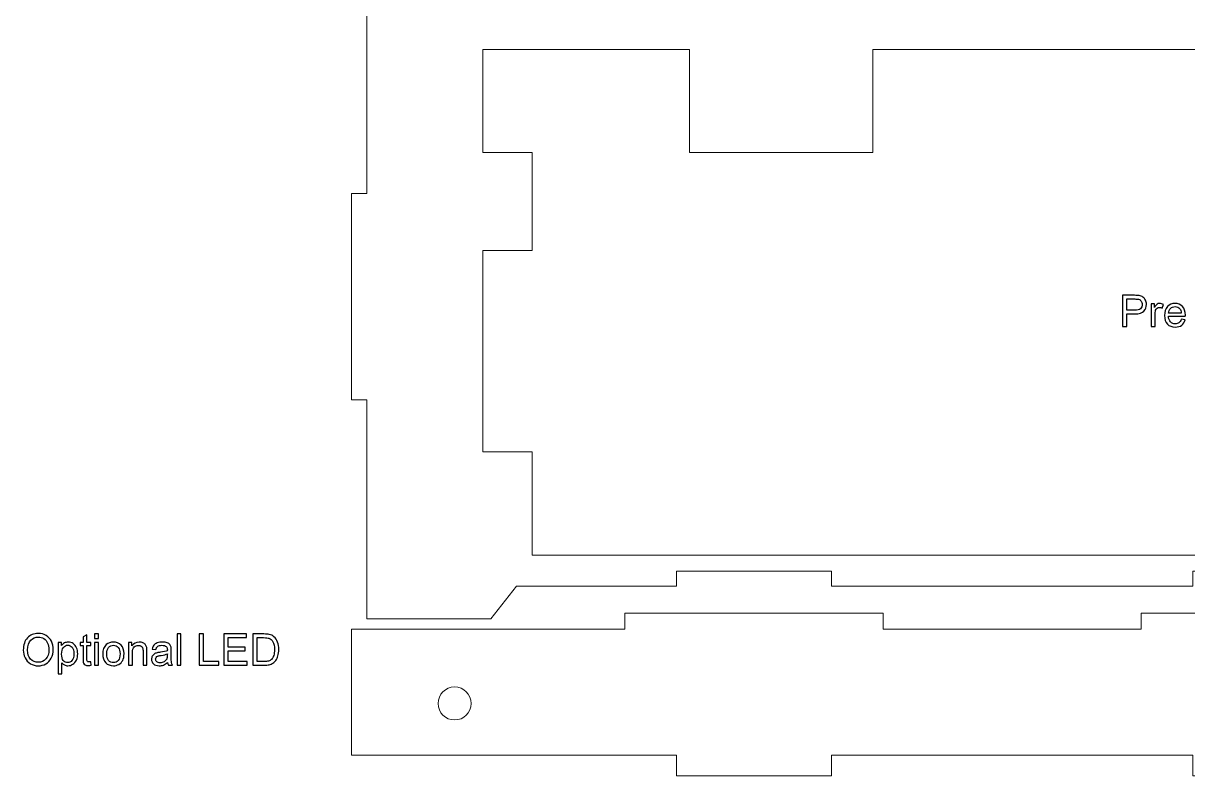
# Model space of a CAD drawing. Header units: centimetres. Extents: x -35.9 to 8.1, y -18.2 to 39.6.
# Drawn here: x -35.86 to -13.3, y -0.79 to 13.79 of the extents above; entities that cross this region are included whole.
import ezdxf

# ---------------------------------------------------------------- set-up
doc = ezdxf.new("R2010")
doc.units = ezdxf.units.CM
doc.header["$MEASUREMENT"] = 0
doc.layers.add('Layer 1', color=7, linetype='Continuous')

msp = doc.modelspace()

# ---------------------------------------------------------------- linework, layer by layer
at = {"layer": 'Layer 1', "lineweight": 20}
for points, knots in [([(-29.20633, 2.25055), (-29.20633, 2.25055), (-26.80636, 2.25054), (-26.80636, 2.25054), (-26.80636, 2.25054), (-26.80636, 2.25054), (-26.30636, 2.88653), (-26.30636, 2.88653), (-26.30636, 2.88653), (-26.30636, 2.88653), (-23.20633, 2.88653), (-23.20633, 2.88653), (-23.20633, 2.88653), (-23.20633, 2.88653), (-23.20633, 3.17901), (-23.20633, 3.17901), (-23.20633, 3.17901), (-23.20633, 3.17901), (-20.20633, 3.17901), (-20.20633, 3.17901), (-20.20633, 3.17901), (-20.20633, 3.17901), (-20.20633, 2.88653), (-20.20633, 2.88653), (-20.20633, 2.88653), (-20.20633, 2.88653), (-13.20632, 2.88653), (-13.20632, 2.88653), (-13.20632, 2.88653), (-13.20632, 2.88653), (-13.20633, 3.17901), (-13.20633, 3.17901), (-13.20633, 3.17901), (-13.20633, 3.17901), (-10.20633, 3.17901), (-10.20633, 3.17901), (-10.20633, 3.17901), (-10.20633, 3.17901), (-10.20632, 2.88653), (-10.20632, 2.88653), (-10.20632, 2.88653), (-10.20632, 2.88653), (-3.20633, 2.88653), (-3.20633, 2.88653), (-3.20633, 2.88653), (-3.20633, 2.88653), (-3.20633, 3.17901), (-3.20633, 3.17901), (-3.20633, 3.17901), (-3.20633, 3.17901), (-0.20633, 3.17901), (-0.20633, 3.17901), (-0.20633, 3.17901), (-0.20633, 3.17901), (-0.20633, 2.88653), (-0.20633, 2.88653), (-0.20633, 2.88653), (-0.20633, 2.88653), (3.54367, 2.88653), (3.54367, 2.88653), (3.54367, 2.88653), (3.54367, 2.88653), (4.04367, 2.25055), (4.04367, 2.25055), (4.04367, 2.25055), (4.04367, 2.25055), (5.79367, 2.25055), (5.79367, 2.25055), (5.79367, 2.25055), (5.79367, 3.6659), (5.79367, 5.08125), (5.79367, 6.4966), (5.79367, 6.4966), (5.79367, 6.4966), (6.09367, 6.4966), (6.09367, 6.4966), (6.09367, 6.4966), (6.09367, 6.4966), (6.09367, 10.4966), (6.09367, 10.4966), (6.09367, 10.4966), (6.09367, 10.4966), (5.79367, 10.4966), (5.79367, 10.4966), (5.79367, 10.4966), (5.79367, 10.4966), (5.79367, 14.19663), (5.79367, 14.19663), (5.79367, 14.19663), (5.79367, 14.19663), (0.79367, 14.19663), (0.79367, 14.19663), (0.79367, 14.19663), (0.79367, 14.19663), (0.79367, 14.4966), (0.79367, 14.4966), (0.79367, 14.4966), (0.79367, 14.4966), (-4.20633, 14.4966), (-4.20633, 14.4966), (-4.20633, 14.4966), (-4.20633, 14.4966), (-4.20633, 14.19663), (-4.20633, 14.19663), (-4.20633, 14.19663), (-4.20633, 14.19663), (-9.20634, 14.19663), (-9.20634, 14.19663), (-9.20634, 14.19663), (-9.20634, 14.19663), (-9.20634, 14.4966), (-9.20634, 14.4966), (-9.20634, 14.4966), (-9.20634, 14.4966), (-14.20633, 14.4966), (-14.20633, 14.4966), (-14.20633, 14.4966), (-14.20633, 14.4966), (-14.20633, 14.19663), (-14.20633, 14.19663), (-14.20633, 14.19663), (-14.20633, 14.19663), (-19.20633, 14.19663), (-19.20633, 14.19663), (-19.20633, 14.19663), (-19.20633, 14.19663), (-19.20633, 14.4966), (-19.20633, 14.4966), (-19.20633, 14.4966), (-19.20633, 14.4966), (-24.20633, 14.4966), (-24.20633, 14.4966), (-24.20633, 14.4966), (-24.20633, 14.4966), (-24.20633, 14.19663), (-24.20633, 14.19663), (-24.20633, 14.19663), (-24.20633, 14.19663), (-29.20633, 14.19663), (-29.20633, 14.19663), (-29.20633, 14.19663), (-29.20633, 14.19663), (-29.20633, 10.4966), (-29.20633, 10.4966), (-29.20633, 10.4966), (-29.20633, 10.4966), (-29.50633, 10.4966), (-29.50633, 10.4966), (-29.50633, 10.4966), (-29.50633, 10.4966), (-29.50633, 6.4966), (-29.50633, 6.4966), (-29.50633, 6.4966), (-29.50633, 6.4966), (-29.20633, 6.4966), (-29.20633, 6.4966), (-29.20633, 6.4966), (-29.20633, 5.08125), (-29.20633, 3.6659), (-29.20633, 2.25055)], [0, 0, 0, 0, 0.02439024, 0.02439024, 0.02439024, 0.02439024, 0.04878049, 0.04878049, 0.04878049, 0.04878049, 0.07317073, 0.07317073, 0.07317073, 0.07317073, 0.09756098, 0.09756098, 0.09756098, 0.09756098, 0.12195122, 0.12195122, 0.12195122, 0.12195122, 0.14634146, 0.14634146, 0.14634146, 0.14634146, 0.17073171, 0.17073171, 0.17073171, 0.17073171, 0.19512195, 0.19512195, 0.19512195, 0.19512195, 0.2195122, 0.2195122, 0.2195122, 0.2195122, 0.24390244, 0.24390244, 0.24390244, 0.24390244, 0.26829268, 0.26829268, 0.26829268, 0.26829268, 0.29268293, 0.29268293, 0.29268293, 0.29268293, 0.31707317, 0.31707317, 0.31707317, 0.31707317, 0.34146341, 0.34146341, 0.34146341, 0.34146341, 0.36585366, 0.36585366, 0.36585366, 0.36585366, 0.3902439, 0.3902439, 0.3902439, 0.3902439, 0.41463415, 0.41463415, 0.41463415, 0.41463415, 0.43902439, 0.43902439, 0.43902439, 0.43902439, 0.46341463, 0.46341463, 0.46341463, 0.46341463, 0.48780488, 0.48780488, 0.48780488, 0.48780488, 0.51219512, 0.51219512, 0.51219512, 0.51219512, 0.53658537, 0.53658537, 0.53658537, 0.53658537, 0.56097561, 0.56097561, 0.56097561, 0.56097561, 0.58536585, 0.58536585, 0.58536585, 0.58536585, 0.6097561, 0.6097561, 0.6097561, 0.6097561, 0.63414634, 0.63414634, 0.63414634, 0.63414634, 0.65853659, 0.65853659, 0.65853659, 0.65853659, 0.68292683, 0.68292683, 0.68292683, 0.68292683, 0.70731707, 0.70731707, 0.70731707, 0.70731707, 0.73170732, 0.73170732, 0.73170732, 0.73170732, 0.75609756, 0.75609756, 0.75609756, 0.75609756, 0.7804878, 0.7804878, 0.7804878, 0.7804878, 0.80487805, 0.80487805, 0.80487805, 0.80487805, 0.82926829, 0.82926829, 0.82926829, 0.82926829, 0.85365854, 0.85365854, 0.85365854, 0.85365854, 0.87804878, 0.87804878, 0.87804878, 0.87804878, 0.90243902, 0.90243902, 0.90243902, 0.90243902, 0.92682927, 0.92682927, 0.92682927, 0.92682927, 0.95121951, 0.95121951, 0.95121951, 0.95121951, 1, 1, 1, 1]), ([(3.54367, 3.48658), (3.54367, 3.48658), (3.54367, 5.5866), (3.54367, 5.5866), (3.54367, 5.5866), (3.54367, 5.5866), (2.59367, 5.5866), (2.59367, 5.5866), (2.59367, 5.5866), (2.59367, 5.5866), (2.59367, 7.38659), (2.59367, 7.38659), (2.59367, 7.38659), (2.59367, 7.38659), (3.54367, 7.38659), (3.54367, 7.38659), (3.54367, 7.38659), (3.54367, 7.38659), (3.54367, 9.38659), (3.54367, 9.38659), (3.54367, 9.38659), (3.54367, 9.38659), (1.59367, 9.38659), (1.59367, 9.38659), (1.59367, 9.38659), (1.59367, 9.38659), (1.59367, 11.28659), (1.59367, 11.28659), (1.59367, 11.28659), (1.59367, 11.28659), (3.54367, 11.28659), (3.54367, 11.28659), (3.54367, 11.28659), (3.54367, 11.28659), (3.54367, 13.28658), (3.54367, 13.28658), (3.54367, 13.28658), (3.54367, 13.28658), (-0.45633, 13.28658), (-0.45633, 13.28658), (-0.45633, 13.28658), (-0.45633, 13.28658), (-0.45633, 11.28659), (-0.45633, 11.28659), (-0.45633, 11.28659), (-0.45633, 11.28659), (-4.00633, 11.28659), (-4.00633, 11.28659), (-4.00633, 11.28659), (-4.00633, 11.28659), (-4.00633, 13.28658), (-4.00633, 13.28658), (-4.00633, 13.28658), (-4.00633, 13.28658), (-19.40633, 13.28658), (-19.40633, 13.28658), (-19.40633, 13.28658), (-19.40633, 13.28658), (-19.40633, 11.28659), (-19.40633, 11.28659), (-19.40633, 11.28659), (-19.40633, 11.28659), (-22.95633, 11.28659), (-22.95633, 11.28659), (-22.95633, 11.28659), (-22.95633, 11.28659), (-22.95633, 13.28658), (-22.95633, 13.28658), (-22.95633, 13.28658), (-22.95633, 13.28658), (-26.95633, 13.28658), (-26.95633, 13.28658), (-26.95633, 13.28658), (-26.95633, 13.28658), (-26.95633, 11.28659), (-26.95633, 11.28659), (-26.95633, 11.28659), (-26.95633, 11.28659), (-26.00633, 11.28659), (-26.00633, 11.28659), (-26.00633, 11.28659), (-26.00633, 11.28659), (-26.00633, 9.38659), (-26.00633, 9.38659), (-26.00633, 9.38659), (-26.00633, 9.38659), (-26.95633, 9.38659), (-26.95633, 9.38659), (-26.95633, 9.38659), (-26.95633, 9.38659), (-26.95633, 5.48659), (-26.95633, 5.48659), (-26.95633, 5.48659), (-26.95633, 5.48659), (-26.00633, 5.48659), (-26.00633, 5.48659), (-26.00633, 5.48659), (-26.00633, 5.48659), (-26.00633, 3.48658), (-26.00633, 3.48658), (-26.00633, 3.48658), (-26.00633, 3.48658), (3.54367, 3.48658), (3.54367, 3.48658)], [0, 0, 0, 0, 0.03703704, 0.03703704, 0.03703704, 0.03703704, 0.07407407, 0.07407407, 0.07407407, 0.07407407, 0.11111111, 0.11111111, 0.11111111, 0.11111111, 0.14814815, 0.14814815, 0.14814815, 0.14814815, 0.18518519, 0.18518519, 0.18518519, 0.18518519, 0.22222222, 0.22222222, 0.22222222, 0.22222222, 0.25925926, 0.25925926, 0.25925926, 0.25925926, 0.2962963, 0.2962963, 0.2962963, 0.2962963, 0.33333333, 0.33333333, 0.33333333, 0.33333333, 0.37037037, 0.37037037, 0.37037037, 0.37037037, 0.40740741, 0.40740741, 0.40740741, 0.40740741, 0.44444444, 0.44444444, 0.44444444, 0.44444444, 0.48148148, 0.48148148, 0.48148148, 0.48148148, 0.51851852, 0.51851852, 0.51851852, 0.51851852, 0.55555556, 0.55555556, 0.55555556, 0.55555556, 0.59259259, 0.59259259, 0.59259259, 0.59259259, 0.62962963, 0.62962963, 0.62962963, 0.62962963, 0.66666667, 0.66666667, 0.66666667, 0.66666667, 0.7037037, 0.7037037, 0.7037037, 0.7037037, 0.74074074, 0.74074074, 0.74074074, 0.74074074, 0.77777778, 0.77777778, 0.77777778, 0.77777778, 0.81481481, 0.81481481, 0.81481481, 0.81481481, 0.85185185, 0.85185185, 0.85185185, 0.85185185, 0.88888889, 0.88888889, 0.88888889, 0.88888889, 0.92592593, 0.92592593, 0.92592593, 0.92592593, 1, 1, 1, 1]), ([(6.09367, 2.05053), (6.09367, 2.05053), (6.09367, -0.38662), (6.09367, -0.38662), (6.09367, -0.38662), (3.99367, -0.38662), (1.89368, -0.38662), (-0.20632, -0.38662), (-0.20632, -0.38662), (-0.20632, -0.38662), (-0.20632, -0.78662), (-0.20632, -0.78662), (-0.20632, -0.78662), (-0.20632, -0.78662), (-3.20632, -0.78662), (-3.20632, -0.78662), (-3.20632, -0.78662), (-3.20632, -0.78662), (-3.20632, -0.38662), (-3.20632, -0.38662), (-3.20632, -0.38662), (-5.53965, -0.38662), (-7.87298, -0.38662), (-10.20631, -0.38662), (-10.20631, -0.38662), (-10.20631, -0.38662), (-10.20631, -0.78662), (-10.20631, -0.78662), (-10.20631, -0.78662), (-10.20631, -0.78662), (-13.20632, -0.78662), (-13.20632, -0.78662), (-13.20632, -0.78662), (-13.20632, -0.78662), (-13.20632, -0.38662), (-13.20632, -0.38662), (-13.20632, -0.38662), (-15.53965, -0.38662), (-17.87299, -0.38662), (-20.20632, -0.38662), (-20.20632, -0.38662), (-20.20632, -0.38662), (-20.20632, -0.78662), (-20.20632, -0.78662), (-20.20632, -0.78662), (-20.20632, -0.78662), (-23.20632, -0.78662), (-23.20632, -0.78662), (-23.20632, -0.78662), (-23.20632, -0.78662), (-23.20632, -0.38662), (-23.20632, -0.38662), (-23.20632, -0.38662), (-25.30632, -0.38662), (-27.40633, -0.38662), (-29.50633, -0.38662), (-29.50633, -0.38662), (-29.50633, -0.38662), (-29.50633, 2.05053), (-29.50633, 2.05053), (-29.50633, 2.05053), (-29.50633, 2.05053), (-24.20633, 2.05053), (-24.20633, 2.05053), (-24.20633, 2.05053), (-24.20633, 2.25758), (-24.20633, 2.15405), (-24.20633, 2.3611), (-24.20633, 2.3611), (-24.20633, 2.3611), (-19.20634, 2.3611), (-19.20634, 2.3611), (-19.20634, 2.3611), (-19.20634, 2.15405), (-19.20634, 2.25755), (-19.20634, 2.05053), (-19.20634, 2.05053), (-19.20634, 2.05053), (-14.20633, 2.05053), (-14.20633, 2.05053), (-14.20633, 2.05053), (-14.20633, 2.25758), (-14.20633, 2.15405), (-14.20633, 2.3611), (-14.20633, 2.3611), (-14.20633, 2.3611), (-9.20633, 2.3611), (-9.20633, 2.3611), (-9.20633, 2.3611), (-9.20633, 2.3611), (-9.20634, 2.05053), (-9.20634, 2.05053), (-9.20634, 2.05053), (-9.20634, 2.05053), (-4.20636, 2.05053), (-4.20636, 2.05053), (-4.20636, 2.05053), (-4.20636, 2.15405), (-4.20636, 2.25757), (-4.20635, 2.3611), (-4.20635, 2.3611), (-4.20635, 2.3611), (0.79366, 2.3611), (0.79366, 2.3611), (0.79366, 2.3611), (0.79366, 2.3611), (0.79366, 2.05053), (0.79366, 2.05053), (0.79366, 2.05053), (0.79366, 2.05053), (6.09367, 2.05053), (6.09367, 2.05053)], [0, 0, 0, 0, 0.03448276, 0.03448276, 0.03448276, 0.03448276, 0.06896552, 0.06896552, 0.06896552, 0.06896552, 0.10344828, 0.10344828, 0.10344828, 0.10344828, 0.13793103, 0.13793103, 0.13793103, 0.13793103, 0.17241379, 0.17241379, 0.17241379, 0.17241379, 0.20689655, 0.20689655, 0.20689655, 0.20689655, 0.24137931, 0.24137931, 0.24137931, 0.24137931, 0.27586207, 0.27586207, 0.27586207, 0.27586207, 0.31034483, 0.31034483, 0.31034483, 0.31034483, 0.34482759, 0.34482759, 0.34482759, 0.34482759, 0.37931034, 0.37931034, 0.37931034, 0.37931034, 0.4137931, 0.4137931, 0.4137931, 0.4137931, 0.44827586, 0.44827586, 0.44827586, 0.44827586, 0.48275862, 0.48275862, 0.48275862, 0.48275862, 0.51724138, 0.51724138, 0.51724138, 0.51724138, 0.55172414, 0.55172414, 0.55172414, 0.55172414, 0.5862069, 0.5862069, 0.5862069, 0.5862069, 0.62068966, 0.62068966, 0.62068966, 0.62068966, 0.65517241, 0.65517241, 0.65517241, 0.65517241, 0.68965517, 0.68965517, 0.68965517, 0.68965517, 0.72413793, 0.72413793, 0.72413793, 0.72413793, 0.75862069, 0.75862069, 0.75862069, 0.75862069, 0.79310345, 0.79310345, 0.79310345, 0.79310345, 0.82758621, 0.82758621, 0.82758621, 0.82758621, 0.86206897, 0.86206897, 0.86206897, 0.86206897, 0.89655172, 0.89655172, 0.89655172, 0.89655172, 0.93103448, 0.93103448, 0.93103448, 0.93103448, 1, 1, 1, 1]), ([(-27.5063, 0.2934), (-27.68303, 0.2934), (-27.8263, 0.43667), (-27.8263, 0.6134), (-27.8263, 0.6134), (-27.8263, 0.79013), (-27.68303, 0.9334), (-27.5063, 0.9334), (-27.5063, 0.9334), (-27.32957, 0.9334), (-27.1863, 0.79013), (-27.1863, 0.6134), (-27.1863, 0.6134), (-27.1863, 0.43667), (-27.32957, 0.2934), (-27.5063, 0.2934)], [0, 0, 0, 0, 0.2, 0.2, 0.2, 0.2, 0.4, 0.4, 0.4, 0.4, 0.6, 0.6, 0.6, 0.6, 1, 1, 1, 1])]:
    msp.add_open_spline(points, degree=3, knots=knots, dxfattribs=at)
at = {"layer": 'Layer 1', "color": 105}
for points, knots in [([(-14.56544, 7.91471), (-14.56544, 7.91471), (-14.56544, 8.52093), (-14.56544, 8.52093), (-14.56544, 8.52093), (-14.56544, 8.52093), (-14.33655, 8.52093), (-14.33655, 8.52093), (-14.33655, 8.52093), (-14.29634, 8.52093), (-14.26557, 8.51895), (-14.24427, 8.51514), (-14.24427, 8.51514), (-14.21449, 8.5102), (-14.18951, 8.50075), (-14.16934, 8.48692), (-14.16934, 8.48692), (-14.14916, 8.47295), (-14.13293, 8.45347), (-14.12065, 8.4285), (-14.12065, 8.4285), (-14.10838, 8.40352), (-14.10231, 8.376), (-14.10231, 8.34595), (-14.10231, 8.34595), (-14.10231, 8.29458), (-14.11868, 8.25098), (-14.15156, 8.21542), (-14.15156, 8.21542), (-14.18429, 8.17972), (-14.2437, 8.16194), (-14.3295, 8.16194), (-14.3295, 8.16194), (-14.3295, 8.16194), (-14.485, 8.16194), (-14.485, 8.16194), (-14.485, 8.16194), (-14.485, 8.16194), (-14.485, 7.91471), (-14.485, 7.91471), (-14.485, 7.91471), (-14.485, 7.91471), (-14.56544, 7.91471), (-14.56544, 7.91471)], [0, 0, 0, 0, 0.08333333, 0.08333333, 0.08333333, 0.08333333, 0.16666667, 0.16666667, 0.16666667, 0.16666667, 0.25, 0.25, 0.25, 0.25, 0.33333333, 0.33333333, 0.33333333, 0.33333333, 0.41666667, 0.41666667, 0.41666667, 0.41666667, 0.5, 0.5, 0.5, 0.5, 0.58333333, 0.58333333, 0.58333333, 0.58333333, 0.66666667, 0.66666667, 0.66666667, 0.66666667, 0.75, 0.75, 0.75, 0.75, 0.83333333, 0.83333333, 0.83333333, 0.83333333, 1, 1, 1, 1]), ([(-14.485, 8.23306), (-14.485, 8.23306), (-14.32837, 8.23306), (-14.32837, 8.23306), (-14.32837, 8.23306), (-14.27644, 8.23306), (-14.23975, 8.24265), (-14.21788, 8.26199), (-14.21788, 8.26199), (-14.19615, 8.28132), (-14.18528, 8.30841), (-14.18528, 8.34355), (-14.18528, 8.34355), (-14.18528, 8.36881), (-14.19163, 8.39054), (-14.20447, 8.4086), (-14.20447, 8.4086), (-14.21731, 8.42666), (-14.23425, 8.43866), (-14.25513, 8.44444), (-14.25513, 8.44444), (-14.26868, 8.44797), (-14.29366, 8.44981), (-14.32992, 8.44981), (-14.32992, 8.44981), (-14.32992, 8.44981), (-14.485, 8.44981), (-14.485, 8.44981), (-14.485, 8.44981), (-14.485, 8.44981), (-14.485, 8.23306), (-14.485, 8.23306)], [0, 0, 0, 0, 0.11111111, 0.11111111, 0.11111111, 0.11111111, 0.22222222, 0.22222222, 0.22222222, 0.22222222, 0.33333333, 0.33333333, 0.33333333, 0.33333333, 0.44444444, 0.44444444, 0.44444444, 0.44444444, 0.55555556, 0.55555556, 0.55555556, 0.55555556, 0.66666667, 0.66666667, 0.66666667, 0.66666667, 0.77777778, 0.77777778, 0.77777778, 0.77777778, 1, 1, 1, 1]), ([(-14.01087, 7.91471), (-14.01087, 7.91471), (-14.01087, 8.35413), (-14.01087, 8.35413), (-14.01087, 8.35413), (-14.01087, 8.35413), (-13.94398, 8.35413), (-13.94398, 8.35413), (-13.94398, 8.35413), (-13.94398, 8.35413), (-13.94398, 8.28682), (-13.94398, 8.28682), (-13.94398, 8.28682), (-13.92691, 8.31801), (-13.9111, 8.33861), (-13.89657, 8.34849), (-13.89657, 8.34849), (-13.88203, 8.35851), (-13.86609, 8.36345), (-13.84873, 8.36345), (-13.84873, 8.36345), (-13.82361, 8.36345), (-13.79807, 8.35554), (-13.77211, 8.33988), (-13.77211, 8.33988), (-13.77211, 8.33988), (-13.79863, 8.27116), (-13.79863, 8.27116), (-13.79863, 8.27116), (-13.8167, 8.28132), (-13.83476, 8.2864), (-13.85282, 8.2864), (-13.85282, 8.2864), (-13.86905, 8.2864), (-13.88358, 8.28146), (-13.89642, 8.27172), (-13.89642, 8.27172), (-13.90927, 8.26199), (-13.91844, 8.24844), (-13.92394, 8.23108), (-13.92394, 8.23108), (-13.93227, 8.20469), (-13.93636, 8.17577), (-13.93636, 8.1443), (-13.93636, 8.1443), (-13.93636, 8.1443), (-13.93636, 7.91471), (-13.93636, 7.91471), (-13.93636, 7.91471), (-13.93636, 7.91471), (-14.01087, 7.91471), (-14.01087, 7.91471)], [0, 0, 0, 0, 0.07142857, 0.07142857, 0.07142857, 0.07142857, 0.14285714, 0.14285714, 0.14285714, 0.14285714, 0.21428571, 0.21428571, 0.21428571, 0.21428571, 0.28571429, 0.28571429, 0.28571429, 0.28571429, 0.35714286, 0.35714286, 0.35714286, 0.35714286, 0.42857143, 0.42857143, 0.42857143, 0.42857143, 0.5, 0.5, 0.5, 0.5, 0.57142857, 0.57142857, 0.57142857, 0.57142857, 0.64285714, 0.64285714, 0.64285714, 0.64285714, 0.71428571, 0.71428571, 0.71428571, 0.71428571, 0.78571429, 0.78571429, 0.78571429, 0.78571429, 0.85714286, 0.85714286, 0.85714286, 0.85714286, 1, 1, 1, 1]), ([(-13.42836, 8.05695), (-13.42836, 8.05695), (-13.35131, 8.04679), (-13.35131, 8.04679), (-13.35131, 8.04679), (-13.36331, 8.00206), (-13.38574, 7.9672), (-13.41848, 7.94251), (-13.41848, 7.94251), (-13.45122, 7.91781), (-13.49299, 7.9054), (-13.54393, 7.9054), (-13.54393, 7.9054), (-13.60799, 7.9054), (-13.65879, 7.92515), (-13.69633, 7.96466), (-13.69633, 7.96466), (-13.73387, 8.00403), (-13.75263, 8.05949), (-13.75263, 8.13075), (-13.75263, 8.13075), (-13.75263, 8.20441), (-13.73372, 8.2617), (-13.69577, 8.30234), (-13.69577, 8.30234), (-13.65781, 8.34313), (-13.60856, 8.36345), (-13.54802, 8.36345), (-13.54802, 8.36345), (-13.48946, 8.36345), (-13.44162, 8.34355), (-13.40451, 8.30361), (-13.40451, 8.30361), (-13.3674, 8.26368), (-13.34877, 8.20752), (-13.34877, 8.13513), (-13.34877, 8.13513), (-13.34877, 8.13075), (-13.34891, 8.12412), (-13.34919, 8.11537), (-13.34919, 8.11537), (-13.34919, 8.11537), (-13.67643, 8.11537), (-13.67643, 8.11537), (-13.67643, 8.11537), (-13.67361, 8.06725), (-13.66006, 8.03028), (-13.63551, 8.00474), (-13.63551, 8.00474), (-13.6111, 7.9792), (-13.58048, 7.96636), (-13.54393, 7.96636), (-13.54393, 7.96636), (-13.51669, 7.96636), (-13.49341, 7.97355), (-13.47422, 7.98795), (-13.47422, 7.98795), (-13.45489, 8.00234), (-13.43965, 8.02534), (-13.42836, 8.05695)], [0, 0, 0, 0, 0.0625, 0.0625, 0.0625, 0.0625, 0.125, 0.125, 0.125, 0.125, 0.1875, 0.1875, 0.1875, 0.1875, 0.25, 0.25, 0.25, 0.25, 0.3125, 0.3125, 0.3125, 0.3125, 0.375, 0.375, 0.375, 0.375, 0.4375, 0.4375, 0.4375, 0.4375, 0.5, 0.5, 0.5, 0.5, 0.5625, 0.5625, 0.5625, 0.5625, 0.625, 0.625, 0.625, 0.625, 0.6875, 0.6875, 0.6875, 0.6875, 0.75, 0.75, 0.75, 0.75, 0.8125, 0.8125, 0.8125, 0.8125, 0.875, 0.875, 0.875, 0.875, 1, 1, 1, 1]), ([(-13.6722, 8.17633), (-13.6722, 8.17633), (-13.42751, 8.17633), (-13.42751, 8.17633), (-13.42751, 8.17633), (-13.43076, 8.2133), (-13.44021, 8.24096), (-13.45559, 8.25945), (-13.45559, 8.25945), (-13.47916, 8.28809), (-13.50992, 8.30248), (-13.5476, 8.30248), (-13.5476, 8.30248), (-13.58175, 8.30248), (-13.61039, 8.29105), (-13.63368, 8.26819), (-13.63368, 8.26819), (-13.65682, 8.24533), (-13.66966, 8.21471), (-13.6722, 8.17633)], [0, 0, 0, 0, 0.16666667, 0.16666667, 0.16666667, 0.16666667, 0.33333333, 0.33333333, 0.33333333, 0.33333333, 0.5, 0.5, 0.5, 0.5, 0.66666667, 0.66666667, 0.66666667, 0.66666667, 1, 1, 1, 1]), ([(-35.86248, 1.64812), (-35.86248, 1.7486), (-35.83539, 1.82734), (-35.78134, 1.8842), (-35.78134, 1.8842), (-35.72729, 1.94107), (-35.65759, 1.96944), (-35.57207, 1.96944), (-35.57207, 1.96944), (-35.51605, 1.96944), (-35.46567, 1.95603), (-35.42066, 1.92936), (-35.42066, 1.92936), (-35.37579, 1.90269), (-35.3415, 1.86544), (-35.31793, 1.8176), (-35.31793, 1.8176), (-35.29436, 1.7699), (-35.28251, 1.71572), (-35.28251, 1.65518), (-35.28251, 1.65518), (-35.28251, 1.5938), (-35.29493, 1.53876), (-35.31976, 1.49036), (-35.31976, 1.49036), (-35.3446, 1.44182), (-35.37974, 1.40513), (-35.42517, 1.38029), (-35.42517, 1.38029), (-35.47075, 1.35532), (-35.51986, 1.3429), (-35.5725, 1.3429), (-35.5725, 1.3429), (-35.62965, 1.3429), (-35.68059, 1.35673), (-35.7256, 1.38425), (-35.7256, 1.38425), (-35.77048, 1.41176), (-35.80462, 1.4493), (-35.82777, 1.49699), (-35.82777, 1.49699), (-35.85091, 1.54455), (-35.86248, 1.59493), (-35.86248, 1.64812)], [0, 0, 0, 0, 0.08333333, 0.08333333, 0.08333333, 0.08333333, 0.16666667, 0.16666667, 0.16666667, 0.16666667, 0.25, 0.25, 0.25, 0.25, 0.33333333, 0.33333333, 0.33333333, 0.33333333, 0.41666667, 0.41666667, 0.41666667, 0.41666667, 0.5, 0.5, 0.5, 0.5, 0.58333333, 0.58333333, 0.58333333, 0.58333333, 0.66666667, 0.66666667, 0.66666667, 0.66666667, 0.75, 0.75, 0.75, 0.75, 0.83333333, 0.83333333, 0.83333333, 0.83333333, 1, 1, 1, 1]), ([(-35.77951, 1.64671), (-35.77951, 1.57376), (-35.75989, 1.51633), (-35.72066, 1.47442), (-35.72066, 1.47442), (-35.68143, 1.43251), (-35.63219, 1.41148), (-35.57292, 1.41148), (-35.57292, 1.41148), (-35.51252, 1.41148), (-35.46299, 1.43265), (-35.4239, 1.47498), (-35.4239, 1.47498), (-35.38496, 1.51731), (-35.36548, 1.57743), (-35.36548, 1.65532), (-35.36548, 1.65532), (-35.36548, 1.70457), (-35.37381, 1.74761), (-35.39046, 1.7843), (-35.39046, 1.7843), (-35.40711, 1.82099), (-35.43152, 1.84949), (-35.46356, 1.86967), (-35.46356, 1.86967), (-35.49573, 1.88985), (-35.53171, 1.90001), (-35.57165, 1.90001), (-35.57165, 1.90001), (-35.62838, 1.90001), (-35.6772, 1.88054), (-35.71812, 1.84159), (-35.71812, 1.84159), (-35.75904, 1.80264), (-35.77951, 1.73773), (-35.77951, 1.64671)], [0, 0, 0, 0, 0.1, 0.1, 0.1, 0.1, 0.2, 0.2, 0.2, 0.2, 0.3, 0.3, 0.3, 0.3, 0.4, 0.4, 0.4, 0.4, 0.5, 0.5, 0.5, 0.5, 0.6, 0.6, 0.6, 0.6, 0.7, 0.7, 0.7, 0.7, 0.8, 0.8, 0.8, 0.8, 1, 1, 1, 1]), ([(-34.55607, 1.41952), (-34.55607, 1.41952), (-34.54591, 1.35377), (-34.54591, 1.35377), (-34.54591, 1.35377), (-34.56679, 1.34939), (-34.58556, 1.34713), (-34.60193, 1.34713), (-34.60193, 1.34713), (-34.62888, 1.34713), (-34.64976, 1.35137), (-34.66472, 1.35997), (-34.66472, 1.35997), (-34.67954, 1.36858), (-34.68998, 1.37973), (-34.69605, 1.3937), (-34.69605, 1.3937), (-34.70212, 1.40767), (-34.70508, 1.43702), (-34.70508, 1.48175), (-34.70508, 1.48175), (-34.70508, 1.48175), (-34.70508, 1.73491), (-34.70508, 1.73491), (-34.70508, 1.73491), (-34.70508, 1.73491), (-34.76011, 1.73491), (-34.76011, 1.73491), (-34.76011, 1.73491), (-34.76011, 1.73491), (-34.76011, 1.79248), (-34.76011, 1.79248), (-34.76011, 1.79248), (-34.76011, 1.79248), (-34.70508, 1.79248), (-34.70508, 1.79248), (-34.70508, 1.79248), (-34.70508, 1.79248), (-34.70508, 1.90114), (-34.70508, 1.90114), (-34.70508, 1.90114), (-34.70508, 1.90114), (-34.63057, 1.94587), (-34.63057, 1.94587), (-34.63057, 1.94587), (-34.63057, 1.94587), (-34.63057, 1.79248), (-34.63057, 1.79248), (-34.63057, 1.79248), (-34.63057, 1.79248), (-34.55607, 1.79248), (-34.55607, 1.79248), (-34.55607, 1.79248), (-34.55607, 1.79248), (-34.55607, 1.73491), (-34.55607, 1.73491), (-34.55607, 1.73491), (-34.55607, 1.73491), (-34.63057, 1.73491), (-34.63057, 1.73491), (-34.63057, 1.73491), (-34.63057, 1.73491), (-34.63057, 1.47752), (-34.63057, 1.47752), (-34.63057, 1.47752), (-34.63057, 1.45621), (-34.6293, 1.44252), (-34.62662, 1.43646), (-34.62662, 1.43646), (-34.62408, 1.43039), (-34.61985, 1.42559), (-34.61392, 1.42192), (-34.61392, 1.42192), (-34.60799, 1.41839), (-34.59953, 1.41656), (-34.58852, 1.41656), (-34.58852, 1.41656), (-34.58034, 1.41656), (-34.56947, 1.41755), (-34.55607, 1.41952)], [0, 0, 0, 0, 0.04761905, 0.04761905, 0.04761905, 0.04761905, 0.0952381, 0.0952381, 0.0952381, 0.0952381, 0.14285714, 0.14285714, 0.14285714, 0.14285714, 0.19047619, 0.19047619, 0.19047619, 0.19047619, 0.23809524, 0.23809524, 0.23809524, 0.23809524, 0.28571429, 0.28571429, 0.28571429, 0.28571429, 0.33333333, 0.33333333, 0.33333333, 0.33333333, 0.38095238, 0.38095238, 0.38095238, 0.38095238, 0.42857143, 0.42857143, 0.42857143, 0.42857143, 0.47619048, 0.47619048, 0.47619048, 0.47619048, 0.52380952, 0.52380952, 0.52380952, 0.52380952, 0.57142857, 0.57142857, 0.57142857, 0.57142857, 0.61904762, 0.61904762, 0.61904762, 0.61904762, 0.66666667, 0.66666667, 0.66666667, 0.66666667, 0.71428571, 0.71428571, 0.71428571, 0.71428571, 0.76190476, 0.76190476, 0.76190476, 0.76190476, 0.80952381, 0.80952381, 0.80952381, 0.80952381, 0.85714286, 0.85714286, 0.85714286, 0.85714286, 0.9047619, 0.9047619, 0.9047619, 0.9047619, 1, 1, 1, 1]), ([(-34.48255, 1.87461), (-34.48255, 1.87461), (-34.48255, 1.95928), (-34.48255, 1.95928), (-34.48255, 1.95928), (-34.48255, 1.95928), (-34.40804, 1.95928), (-34.40804, 1.95928), (-34.40804, 1.95928), (-34.40804, 1.95928), (-34.40804, 1.87461), (-34.40804, 1.87461), (-34.40804, 1.87461), (-34.40804, 1.87461), (-34.48255, 1.87461), (-34.48255, 1.87461)], [0, 0, 0, 0, 0.2, 0.2, 0.2, 0.2, 0.4, 0.4, 0.4, 0.4, 0.6, 0.6, 0.6, 0.6, 1, 1, 1, 1]), ([(-32.88347, 1.35306), (-32.88347, 1.35306), (-32.88347, 1.95928), (-32.88347, 1.95928), (-32.88347, 1.95928), (-32.88347, 1.95928), (-32.80897, 1.95928), (-32.80897, 1.95928), (-32.80897, 1.95928), (-32.80897, 1.95928), (-32.80897, 1.35306), (-32.80897, 1.35306), (-32.80897, 1.35306), (-32.80897, 1.35306), (-32.88347, 1.35306), (-32.88347, 1.35306)], [0, 0, 0, 0, 0.2, 0.2, 0.2, 0.2, 0.4, 0.4, 0.4, 0.4, 0.6, 0.6, 0.6, 0.6, 1, 1, 1, 1]), ([(-32.45252, 1.35306), (-32.45252, 1.35306), (-32.45252, 1.95928), (-32.45252, 1.95928), (-32.45252, 1.95928), (-32.45252, 1.95928), (-32.37209, 1.95928), (-32.37209, 1.95928), (-32.37209, 1.95928), (-32.37209, 1.95928), (-32.37209, 1.42418), (-32.37209, 1.42418), (-32.37209, 1.42418), (-32.37209, 1.42418), (-32.07406, 1.42418), (-32.07406, 1.42418), (-32.07406, 1.42418), (-32.07406, 1.42418), (-32.07406, 1.35306), (-32.07406, 1.35306), (-32.07406, 1.35306), (-32.07406, 1.35306), (-32.45252, 1.35306), (-32.45252, 1.35306)], [0, 0, 0, 0, 0.14285714, 0.14285714, 0.14285714, 0.14285714, 0.28571429, 0.28571429, 0.28571429, 0.28571429, 0.42857143, 0.42857143, 0.42857143, 0.42857143, 0.57142857, 0.57142857, 0.57142857, 0.57142857, 0.71428571, 0.71428571, 0.71428571, 0.71428571, 1, 1, 1, 1]), ([(-31.97655, 1.35306), (-31.97655, 1.35306), (-31.97655, 1.95928), (-31.97655, 1.95928), (-31.97655, 1.95928), (-31.97655, 1.95928), (-31.53882, 1.95928), (-31.53882, 1.95928), (-31.53882, 1.95928), (-31.53882, 1.95928), (-31.53882, 1.88816), (-31.53882, 1.88816), (-31.53882, 1.88816), (-31.53882, 1.88816), (-31.89612, 1.88816), (-31.89612, 1.88816), (-31.89612, 1.88816), (-31.89612, 1.88816), (-31.89612, 1.70189), (-31.89612, 1.70189), (-31.89612, 1.70189), (-31.89612, 1.70189), (-31.56168, 1.70189), (-31.56168, 1.70189), (-31.56168, 1.70189), (-31.56168, 1.70189), (-31.56168, 1.63077), (-31.56168, 1.63077), (-31.56168, 1.63077), (-31.56168, 1.63077), (-31.89612, 1.63077), (-31.89612, 1.63077), (-31.89612, 1.63077), (-31.89612, 1.63077), (-31.89612, 1.42418), (-31.89612, 1.42418), (-31.89612, 1.42418), (-31.89612, 1.42418), (-31.52443, 1.42418), (-31.52443, 1.42418), (-31.52443, 1.42418), (-31.52443, 1.42418), (-31.52443, 1.35306), (-31.52443, 1.35306), (-31.52443, 1.35306), (-31.52443, 1.35306), (-31.97655, 1.35306), (-31.97655, 1.35306)], [0, 0, 0, 0, 0.07692308, 0.07692308, 0.07692308, 0.07692308, 0.15384615, 0.15384615, 0.15384615, 0.15384615, 0.23076923, 0.23076923, 0.23076923, 0.23076923, 0.30769231, 0.30769231, 0.30769231, 0.30769231, 0.38461538, 0.38461538, 0.38461538, 0.38461538, 0.46153846, 0.46153846, 0.46153846, 0.46153846, 0.53846154, 0.53846154, 0.53846154, 0.53846154, 0.61538462, 0.61538462, 0.61538462, 0.61538462, 0.69230769, 0.69230769, 0.69230769, 0.69230769, 0.76923077, 0.76923077, 0.76923077, 0.76923077, 0.84615385, 0.84615385, 0.84615385, 0.84615385, 1, 1, 1, 1]), ([(-31.41352, 1.35306), (-31.41352, 1.35306), (-31.41352, 1.95928), (-31.41352, 1.95928), (-31.41352, 1.95928), (-31.41352, 1.95928), (-31.20467, 1.95928), (-31.20467, 1.95928), (-31.20467, 1.95928), (-31.15754, 1.95928), (-31.12156, 1.95645), (-31.09672, 1.95067), (-31.09672, 1.95067), (-31.06201, 1.94262), (-31.03237, 1.92809), (-31.00782, 1.90721), (-31.00782, 1.90721), (-30.97579, 1.88011), (-30.95194, 1.84568), (-30.93614, 1.80363), (-30.93614, 1.80363), (-30.92019, 1.76158), (-30.91229, 1.71346), (-30.91229, 1.65941), (-30.91229, 1.65941), (-30.91229, 1.61341), (-30.91765, 1.57263), (-30.92837, 1.53707), (-30.92837, 1.53707), (-30.9391, 1.50151), (-30.95293, 1.47202), (-30.96972, 1.44873), (-30.96972, 1.44873), (-30.98665, 1.42545), (-31.005, 1.40711), (-31.02504, 1.39384), (-31.02504, 1.39384), (-31.04493, 1.38044), (-31.06906, 1.37028), (-31.09729, 1.36336), (-31.09729, 1.36336), (-31.12565, 1.35645), (-31.1581, 1.35306), (-31.19479, 1.35306), (-31.19479, 1.35306), (-31.19479, 1.35306), (-31.41352, 1.35306), (-31.41352, 1.35306)], [0, 0, 0, 0, 0.07692308, 0.07692308, 0.07692308, 0.07692308, 0.15384615, 0.15384615, 0.15384615, 0.15384615, 0.23076923, 0.23076923, 0.23076923, 0.23076923, 0.30769231, 0.30769231, 0.30769231, 0.30769231, 0.38461538, 0.38461538, 0.38461538, 0.38461538, 0.46153846, 0.46153846, 0.46153846, 0.46153846, 0.53846154, 0.53846154, 0.53846154, 0.53846154, 0.61538462, 0.61538462, 0.61538462, 0.61538462, 0.69230769, 0.69230769, 0.69230769, 0.69230769, 0.76923077, 0.76923077, 0.76923077, 0.76923077, 0.84615385, 0.84615385, 0.84615385, 0.84615385, 1, 1, 1, 1]), ([(-31.33308, 1.42418), (-31.33308, 1.42418), (-31.20382, 1.42418), (-31.20382, 1.42418), (-31.20382, 1.42418), (-31.16389, 1.42418), (-31.13256, 1.42785), (-31.10984, 1.43533), (-31.10984, 1.43533), (-31.08713, 1.44281), (-31.06906, 1.45325), (-31.05552, 1.4668), (-31.05552, 1.4668), (-31.03661, 1.48585), (-31.02179, 1.51153), (-31.01121, 1.5437), (-31.01121, 1.5437), (-31.00062, 1.57588), (-30.99526, 1.61482), (-30.99526, 1.66068), (-30.99526, 1.66068), (-30.99526, 1.72418), (-31.0057, 1.77301), (-31.02645, 1.80716), (-31.02645, 1.80716), (-31.04719, 1.84131), (-31.07245, 1.86417), (-31.10222, 1.87574), (-31.10222, 1.87574), (-31.12367, 1.88406), (-31.15825, 1.88816), (-31.20594, 1.88816), (-31.20594, 1.88816), (-31.20594, 1.88816), (-31.33308, 1.88816), (-31.33308, 1.88816), (-31.33308, 1.88816), (-31.33308, 1.88816), (-31.33308, 1.42418), (-31.33308, 1.42418)], [0, 0, 0, 0, 0.09090909, 0.09090909, 0.09090909, 0.09090909, 0.18181818, 0.18181818, 0.18181818, 0.18181818, 0.27272727, 0.27272727, 0.27272727, 0.27272727, 0.36363636, 0.36363636, 0.36363636, 0.36363636, 0.45454545, 0.45454545, 0.45454545, 0.45454545, 0.54545455, 0.54545455, 0.54545455, 0.54545455, 0.63636364, 0.63636364, 0.63636364, 0.63636364, 0.72727273, 0.72727273, 0.72727273, 0.72727273, 0.81818182, 0.81818182, 0.81818182, 0.81818182, 1, 1, 1, 1]), ([(-35.18867, 1.18457), (-35.18867, 1.18457), (-35.18867, 1.79248), (-35.18867, 1.79248), (-35.18867, 1.79248), (-35.18867, 1.79248), (-35.12094, 1.79248), (-35.12094, 1.79248), (-35.12094, 1.79248), (-35.12094, 1.79248), (-35.12094, 1.73477), (-35.12094, 1.73477), (-35.12094, 1.73477), (-35.10499, 1.75706), (-35.08693, 1.77385), (-35.06675, 1.785), (-35.06675, 1.785), (-35.04671, 1.79615), (-35.0223, 1.8018), (-34.99365, 1.8018), (-34.99365, 1.8018), (-34.95612, 1.8018), (-34.9231, 1.7922), (-34.89445, 1.77287), (-34.89445, 1.77287), (-34.86581, 1.75368), (-34.84422, 1.72644), (-34.82954, 1.69145), (-34.82954, 1.69145), (-34.81501, 1.65631), (-34.80767, 1.61793), (-34.80767, 1.57602), (-34.80767, 1.57602), (-34.80767, 1.53128), (-34.81571, 1.49093), (-34.8318, 1.45494), (-34.8318, 1.45494), (-34.84789, 1.4191), (-34.87131, 1.39158), (-34.90207, 1.37239), (-34.90207, 1.37239), (-34.93269, 1.35334), (-34.96501, 1.34375), (-34.99887, 1.34375), (-34.99887, 1.34375), (-35.02371, 1.34375), (-35.04601, 1.34897), (-35.06562, 1.35941), (-35.06562, 1.35941), (-35.08538, 1.36985), (-35.10146, 1.38298), (-35.11416, 1.39892), (-35.11416, 1.39892), (-35.11416, 1.39892), (-35.11416, 1.18457), (-35.11416, 1.18457), (-35.11416, 1.18457), (-35.11416, 1.18457), (-35.18867, 1.18457), (-35.18867, 1.18457)], [0, 0, 0, 0, 0.0625, 0.0625, 0.0625, 0.0625, 0.125, 0.125, 0.125, 0.125, 0.1875, 0.1875, 0.1875, 0.1875, 0.25, 0.25, 0.25, 0.25, 0.3125, 0.3125, 0.3125, 0.3125, 0.375, 0.375, 0.375, 0.375, 0.4375, 0.4375, 0.4375, 0.4375, 0.5, 0.5, 0.5, 0.5, 0.5625, 0.5625, 0.5625, 0.5625, 0.625, 0.625, 0.625, 0.625, 0.6875, 0.6875, 0.6875, 0.6875, 0.75, 0.75, 0.75, 0.75, 0.8125, 0.8125, 0.8125, 0.8125, 0.875, 0.875, 0.875, 0.875, 1, 1, 1, 1]), ([(-35.12094, 1.57009), (-35.12094, 1.51379), (-35.10951, 1.47216), (-35.08679, 1.44521), (-35.08679, 1.44521), (-35.06393, 1.41825), (-35.03627, 1.40471), (-35.00381, 1.40471), (-35.00381, 1.40471), (-34.97079, 1.40471), (-34.94257, 1.41868), (-34.91915, 1.44662), (-34.91915, 1.44662), (-34.89558, 1.47456), (-34.88387, 1.51774), (-34.88387, 1.5763), (-34.88387, 1.5763), (-34.88387, 1.63218), (-34.8953, 1.67395), (-34.9183, 1.70175), (-34.9183, 1.70175), (-34.9413, 1.72955), (-34.96868, 1.74337), (-35.00057, 1.74337), (-35.00057, 1.74337), (-35.03218, 1.74337), (-35.06012, 1.72856), (-35.08439, 1.69907), (-35.08439, 1.69907), (-35.1088, 1.66943), (-35.12094, 1.62653), (-35.12094, 1.57009)], [0, 0, 0, 0, 0.11111111, 0.11111111, 0.11111111, 0.11111111, 0.22222222, 0.22222222, 0.22222222, 0.22222222, 0.33333333, 0.33333333, 0.33333333, 0.33333333, 0.44444444, 0.44444444, 0.44444444, 0.44444444, 0.55555556, 0.55555556, 0.55555556, 0.55555556, 0.66666667, 0.66666667, 0.66666667, 0.66666667, 0.77777778, 0.77777778, 0.77777778, 0.77777778, 1, 1, 1, 1]), ([(-34.48255, 1.35306), (-34.48255, 1.35306), (-34.48255, 1.79248), (-34.48255, 1.79248), (-34.48255, 1.79248), (-34.48255, 1.79248), (-34.40804, 1.79248), (-34.40804, 1.79248), (-34.40804, 1.79248), (-34.40804, 1.79248), (-34.40804, 1.35306), (-34.40804, 1.35306), (-34.40804, 1.35306), (-34.40804, 1.35306), (-34.48255, 1.35306), (-34.48255, 1.35306)], [0, 0, 0, 0, 0.2, 0.2, 0.2, 0.2, 0.4, 0.4, 0.4, 0.4, 0.6, 0.6, 0.6, 0.6, 1, 1, 1, 1]), ([(-34.32239, 1.57277), (-34.32239, 1.65391), (-34.29981, 1.71402), (-34.25452, 1.75311), (-34.25452, 1.75311), (-34.21684, 1.78557), (-34.17069, 1.8018), (-34.11637, 1.8018), (-34.11637, 1.8018), (-34.05611, 1.8018), (-34.00672, 1.78204), (-33.96834, 1.74253), (-33.96834, 1.74253), (-33.9301, 1.70316), (-33.91091, 1.64855), (-33.91091, 1.57898), (-33.91091, 1.57898), (-33.91091, 1.52254), (-33.91937, 1.47823), (-33.93631, 1.44591), (-33.93631, 1.44591), (-33.95324, 1.4136), (-33.97794, 1.38848), (-34.01039, 1.37056), (-34.01039, 1.37056), (-34.04271, 1.35264), (-34.07813, 1.34375), (-34.11637, 1.34375), (-34.11637, 1.34375), (-34.17789, 1.34375), (-34.22756, 1.36336), (-34.26552, 1.40273), (-34.26552, 1.40273), (-34.30348, 1.4421), (-34.32239, 1.49883), (-34.32239, 1.57277)], [0, 0, 0, 0, 0.1, 0.1, 0.1, 0.1, 0.2, 0.2, 0.2, 0.2, 0.3, 0.3, 0.3, 0.3, 0.4, 0.4, 0.4, 0.4, 0.5, 0.5, 0.5, 0.5, 0.6, 0.6, 0.6, 0.6, 0.7, 0.7, 0.7, 0.7, 0.8, 0.8, 0.8, 0.8, 1, 1, 1, 1]), ([(-34.24619, 1.57263), (-34.24619, 1.51647), (-34.23391, 1.47442), (-34.20936, 1.44662), (-34.20936, 1.44662), (-34.18466, 1.41868), (-34.15376, 1.40471), (-34.11637, 1.40471), (-34.11637, 1.40471), (-34.0794, 1.40471), (-34.04863, 1.41868), (-34.02394, 1.44676), (-34.02394, 1.44676), (-33.99939, 1.47484), (-33.98711, 1.5176), (-33.98711, 1.57503), (-33.98711, 1.57503), (-33.98711, 1.62922), (-33.99953, 1.67028), (-34.02422, 1.69808), (-34.02422, 1.69808), (-34.04892, 1.72602), (-34.07968, 1.73999), (-34.11637, 1.73999), (-34.11637, 1.73999), (-34.15376, 1.73999), (-34.18466, 1.72616), (-34.20936, 1.69836), (-34.20936, 1.69836), (-34.23391, 1.67056), (-34.24619, 1.62865), (-34.24619, 1.57263)], [0, 0, 0, 0, 0.11111111, 0.11111111, 0.11111111, 0.11111111, 0.22222222, 0.22222222, 0.22222222, 0.22222222, 0.33333333, 0.33333333, 0.33333333, 0.33333333, 0.44444444, 0.44444444, 0.44444444, 0.44444444, 0.55555556, 0.55555556, 0.55555556, 0.55555556, 0.66666667, 0.66666667, 0.66666667, 0.66666667, 0.77777778, 0.77777778, 0.77777778, 0.77777778, 1, 1, 1, 1]), ([(-33.82356, 1.35306), (-33.82356, 1.35306), (-33.82356, 1.79248), (-33.82356, 1.79248), (-33.82356, 1.79248), (-33.82356, 1.79248), (-33.75667, 1.79248), (-33.75667, 1.79248), (-33.75667, 1.79248), (-33.75667, 1.79248), (-33.75667, 1.73011), (-33.75667, 1.73011), (-33.75667, 1.73011), (-33.7245, 1.77795), (-33.67793, 1.8018), (-33.61711, 1.8018), (-33.61711, 1.8018), (-33.59058, 1.8018), (-33.56631, 1.797), (-33.54416, 1.78754), (-33.54416, 1.78754), (-33.522, 1.77809), (-33.50535, 1.76553), (-33.49435, 1.75015), (-33.49435, 1.75015), (-33.48334, 1.73477), (-33.47558, 1.71642), (-33.4712, 1.69526), (-33.4712, 1.69526), (-33.46852, 1.68143), (-33.46711, 1.6573), (-33.46711, 1.62287), (-33.46711, 1.62287), (-33.46711, 1.62287), (-33.46711, 1.35306), (-33.46711, 1.35306), (-33.46711, 1.35306), (-33.46711, 1.35306), (-33.54162, 1.35306), (-33.54162, 1.35306), (-33.54162, 1.35306), (-33.54162, 1.35306), (-33.54162, 1.62004), (-33.54162, 1.62004), (-33.54162, 1.62004), (-33.54162, 1.65038), (-33.54444, 1.6731), (-33.55023, 1.68806), (-33.55023, 1.68806), (-33.55601, 1.70302), (-33.56631, 1.71501), (-33.58099, 1.72404), (-33.58099, 1.72404), (-33.59566, 1.73293), (-33.61302, 1.73745), (-33.63278, 1.73745), (-33.63278, 1.73745), (-33.66439, 1.73745), (-33.69162, 1.72743), (-33.71462, 1.70725), (-33.71462, 1.70725), (-33.73762, 1.68721), (-33.74905, 1.64897), (-33.74905, 1.59281), (-33.74905, 1.59281), (-33.74905, 1.59281), (-33.74905, 1.35306), (-33.74905, 1.35306), (-33.74905, 1.35306), (-33.74905, 1.35306), (-33.82356, 1.35306), (-33.82356, 1.35306)], [0, 0, 0, 0, 0.05263158, 0.05263158, 0.05263158, 0.05263158, 0.10526316, 0.10526316, 0.10526316, 0.10526316, 0.15789474, 0.15789474, 0.15789474, 0.15789474, 0.21052632, 0.21052632, 0.21052632, 0.21052632, 0.26315789, 0.26315789, 0.26315789, 0.26315789, 0.31578947, 0.31578947, 0.31578947, 0.31578947, 0.36842105, 0.36842105, 0.36842105, 0.36842105, 0.42105263, 0.42105263, 0.42105263, 0.42105263, 0.47368421, 0.47368421, 0.47368421, 0.47368421, 0.52631579, 0.52631579, 0.52631579, 0.52631579, 0.57894737, 0.57894737, 0.57894737, 0.57894737, 0.63157895, 0.63157895, 0.63157895, 0.63157895, 0.68421053, 0.68421053, 0.68421053, 0.68421053, 0.73684211, 0.73684211, 0.73684211, 0.73684211, 0.78947368, 0.78947368, 0.78947368, 0.78947368, 0.84210526, 0.84210526, 0.84210526, 0.84210526, 0.89473684, 0.89473684, 0.89473684, 0.89473684, 1, 1, 1, 1]), ([(-33.06565, 1.40809), (-33.09331, 1.38453), (-33.11998, 1.36802), (-33.14552, 1.35828), (-33.14552, 1.35828), (-33.17106, 1.34854), (-33.19843, 1.34375), (-33.22779, 1.34375), (-33.22779, 1.34375), (-33.27605, 1.34375), (-33.31316, 1.35546), (-33.33912, 1.37902), (-33.33912, 1.37902), (-33.36509, 1.40245), (-33.37807, 1.43251), (-33.37807, 1.46905), (-33.37807, 1.46905), (-33.37807, 1.4905), (-33.37313, 1.51012), (-33.36339, 1.5279), (-33.36339, 1.5279), (-33.35352, 1.54568), (-33.34068, 1.55979), (-33.32487, 1.57051), (-33.32487, 1.57051), (-33.30893, 1.58124), (-33.29115, 1.58942), (-33.27125, 1.59493), (-33.27125, 1.59493), (-33.25657, 1.59874), (-33.23442, 1.6024), (-33.20493, 1.60607), (-33.20493, 1.60607), (-33.14481, 1.61313), (-33.10036, 1.62174), (-33.072, 1.63161), (-33.072, 1.63161), (-33.07172, 1.64177), (-33.07158, 1.64827), (-33.07158, 1.65095), (-33.07158, 1.65095), (-33.07158, 1.68114), (-33.07863, 1.70245), (-33.09274, 1.71487), (-33.09274, 1.71487), (-33.11179, 1.73166), (-33.14016, 1.73999), (-33.17769, 1.73999), (-33.17769, 1.73999), (-33.21283, 1.73999), (-33.23879, 1.73378), (-33.25544, 1.7215), (-33.25544, 1.7215), (-33.27224, 1.70923), (-33.28451, 1.68749), (-33.29256, 1.65617), (-33.29256, 1.65617), (-33.29256, 1.65617), (-33.36537, 1.66633), (-33.36537, 1.66633), (-33.36537, 1.66633), (-33.35874, 1.69751), (-33.34787, 1.72277), (-33.33263, 1.74196), (-33.33263, 1.74196), (-33.31739, 1.76115), (-33.29538, 1.77583), (-33.26659, 1.78627), (-33.26659, 1.78627), (-33.23795, 1.79657), (-33.2045, 1.8018), (-33.16668, 1.8018), (-33.16668, 1.8018), (-33.12915, 1.8018), (-33.09853, 1.79742), (-33.07496, 1.78853), (-33.07496, 1.78853), (-33.05154, 1.77964), (-33.03418, 1.76863), (-33.02317, 1.75523), (-33.02317, 1.75523), (-33.01217, 1.74182), (-33.00441, 1.72489), (-32.99989, 1.70443), (-32.99989, 1.70443), (-32.99749, 1.69173), (-32.99622, 1.66887), (-32.99622, 1.63599), (-32.99622, 1.63599), (-32.99622, 1.63599), (-32.99622, 1.53721), (-32.99622, 1.53721), (-32.99622, 1.53721), (-32.99622, 1.46821), (-32.99467, 1.4246), (-32.99157, 1.40612), (-32.99157, 1.40612), (-32.9886, 1.38763), (-32.98239, 1.36999), (-32.97336, 1.35306), (-32.97336, 1.35306), (-32.97336, 1.35306), (-33.05126, 1.35306), (-33.05126, 1.35306), (-33.05126, 1.35306), (-33.05873, 1.36872), (-33.06353, 1.38707), (-33.06565, 1.40809)], [0, 0, 0, 0, 0.03571429, 0.03571429, 0.03571429, 0.03571429, 0.07142857, 0.07142857, 0.07142857, 0.07142857, 0.10714286, 0.10714286, 0.10714286, 0.10714286, 0.14285714, 0.14285714, 0.14285714, 0.14285714, 0.17857143, 0.17857143, 0.17857143, 0.17857143, 0.21428571, 0.21428571, 0.21428571, 0.21428571, 0.25, 0.25, 0.25, 0.25, 0.28571429, 0.28571429, 0.28571429, 0.28571429, 0.32142857, 0.32142857, 0.32142857, 0.32142857, 0.35714286, 0.35714286, 0.35714286, 0.35714286, 0.39285714, 0.39285714, 0.39285714, 0.39285714, 0.42857143, 0.42857143, 0.42857143, 0.42857143, 0.46428571, 0.46428571, 0.46428571, 0.46428571, 0.5, 0.5, 0.5, 0.5, 0.53571429, 0.53571429, 0.53571429, 0.53571429, 0.57142857, 0.57142857, 0.57142857, 0.57142857, 0.60714286, 0.60714286, 0.60714286, 0.60714286, 0.64285714, 0.64285714, 0.64285714, 0.64285714, 0.67857143, 0.67857143, 0.67857143, 0.67857143, 0.71428571, 0.71428571, 0.71428571, 0.71428571, 0.75, 0.75, 0.75, 0.75, 0.78571429, 0.78571429, 0.78571429, 0.78571429, 0.82142857, 0.82142857, 0.82142857, 0.82142857, 0.85714286, 0.85714286, 0.85714286, 0.85714286, 0.89285714, 0.89285714, 0.89285714, 0.89285714, 0.92857143, 0.92857143, 0.92857143, 0.92857143, 1, 1, 1, 1]), ([(-33.07158, 1.57319), (-33.09867, 1.56219), (-33.13931, 1.55287), (-33.1935, 1.54525), (-33.1935, 1.54525), (-33.22426, 1.54088), (-33.24599, 1.53594), (-33.25869, 1.53044), (-33.25869, 1.53044), (-33.27139, 1.52493), (-33.28113, 1.51689), (-33.28804, 1.50645), (-33.28804, 1.50645), (-33.29496, 1.49587), (-33.29848, 1.48415), (-33.29848, 1.47117), (-33.29848, 1.47117), (-33.29848, 1.45156), (-33.291, 1.43505), (-33.27591, 1.42192), (-33.27591, 1.42192), (-33.26081, 1.4088), (-33.23879, 1.40217), (-33.20986, 1.40217), (-33.20986, 1.40217), (-33.18122, 1.40217), (-33.15568, 1.40838), (-33.13324, 1.42093), (-33.13324, 1.42093), (-33.11095, 1.43335), (-33.09444, 1.45043), (-33.08399, 1.47202), (-33.08399, 1.47202), (-33.07595, 1.48881), (-33.072, 1.5135), (-33.072, 1.5461), (-33.072, 1.5461), (-33.072, 1.5461), (-33.07158, 1.57319), (-33.07158, 1.57319)], [0, 0, 0, 0, 0.09090909, 0.09090909, 0.09090909, 0.09090909, 0.18181818, 0.18181818, 0.18181818, 0.18181818, 0.27272727, 0.27272727, 0.27272727, 0.27272727, 0.36363636, 0.36363636, 0.36363636, 0.36363636, 0.45454545, 0.45454545, 0.45454545, 0.45454545, 0.54545455, 0.54545455, 0.54545455, 0.54545455, 0.63636364, 0.63636364, 0.63636364, 0.63636364, 0.72727273, 0.72727273, 0.72727273, 0.72727273, 0.81818182, 0.81818182, 0.81818182, 0.81818182, 1, 1, 1, 1])]:
    msp.add_open_spline(points, degree=3, knots=knots, dxfattribs=at)

doc.saveas('drawing.dxf')
